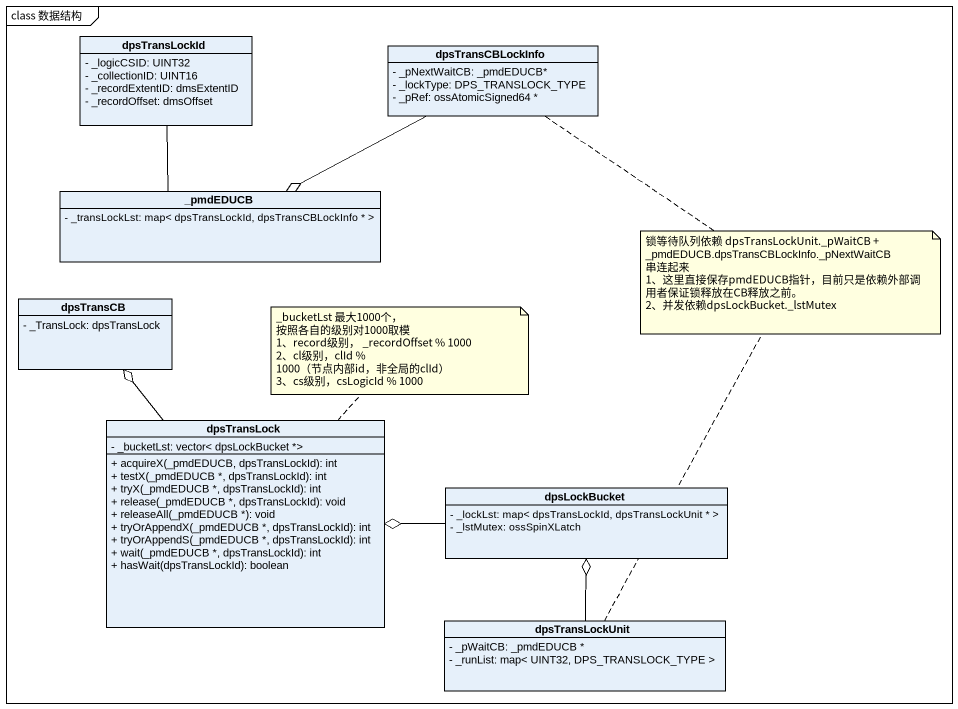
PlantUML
@startuml
mainframe class 数据结构
hide circle
hide empty members
skinparam classAttributeIconSize 0
class dpsTransLockId {
  - _logicCSID: UINT32
  - _collectionID: UINT16
  - _recordExtentID: dmsExtentID
  - _recordOffset: dmsOffset
}
class dpsTransCBLockInfo {
  - _pNextWaitCB: _pmdEDUCB*
  - _lockType: DPS_TRANSLOCK_TYPE
  - _pRef: ossAtomicSigned64 *
}
class "_pmdEDUCB" as pmdEDUCB {
  - _transLockLst: map< dpsTransLockId, dpsTransCBLockInfo * >
}
class dpsTransCB {
  - _TransLock: dpsTransLock
}
class dpsTransLock {
  - _bucketLst: vector< dpsLockBucket *>
  + acquireX(_pmdEDUCB, dpsTransLockId): int
  + testX(_pmdEDUCB *, dpsTransLockId): int
  + tryX(_pmdEDUCB *, dpsTransLockId): int
  + release(_pmdEDUCB *, dpsTransLockId): void
  + releaseAll(_pmdEDUCB *): void
  + tryOrAppendX(_pmdEDUCB *, dpsTransLockId): int
  + tryOrAppendS(_pmdEDUCB *, dpsTransLockId): int
  + wait(_pmdEDUCB *, dpsTransLockId): int
  + hasWait(dpsTransLockId): boolean
}
class dpsLockBucket {
  - _lockLst: map< dpsTransLockId, dpsTransLockUnit * >
  - _lstMutex: ossSpinXLatch
}
class dpsTransLockUnit {
  - _pWaitCB: _pmdEDUCB *
  - _runList: map< UINT32, DPS_TRANSLOCK_TYPE >
}
dpsTransLockId -- pmdEDUCB
dpsTransCBLockInfo -left-o pmdEDUCB
dpsTransLock -up-o dpsTransCB
dpsLockBucket -left-o dpsTransLock
dpsTransLockUnit -up-o dpsLockBucket
note as N1
  锁等待队列依赖 dpsTransLockUnit._pWaitCB + _pmdEDUCB.dpsTransCBLockInfo._pNextWaitCB 串连起来
  1、这里直接保存pmdEDUCB指针，目前只是依赖外部调用者保证锁释放在CB释放之前。
  2、并发依赖dpsLockBucket._lstMutex
end note
N1 .. dpsTransLockUnit
N1 .. dpsTransCBLockInfo
note top of dpsTransLock
  _bucketLst 最大1000个， 按照各自的级别对1000取模
  1、record级别， _recordOffset % 1000
  2、cl级别，clId % 1000（节点内部id，非全局的clId）
  3、cs级别，csLogicId % 1000
end note
@enduml
